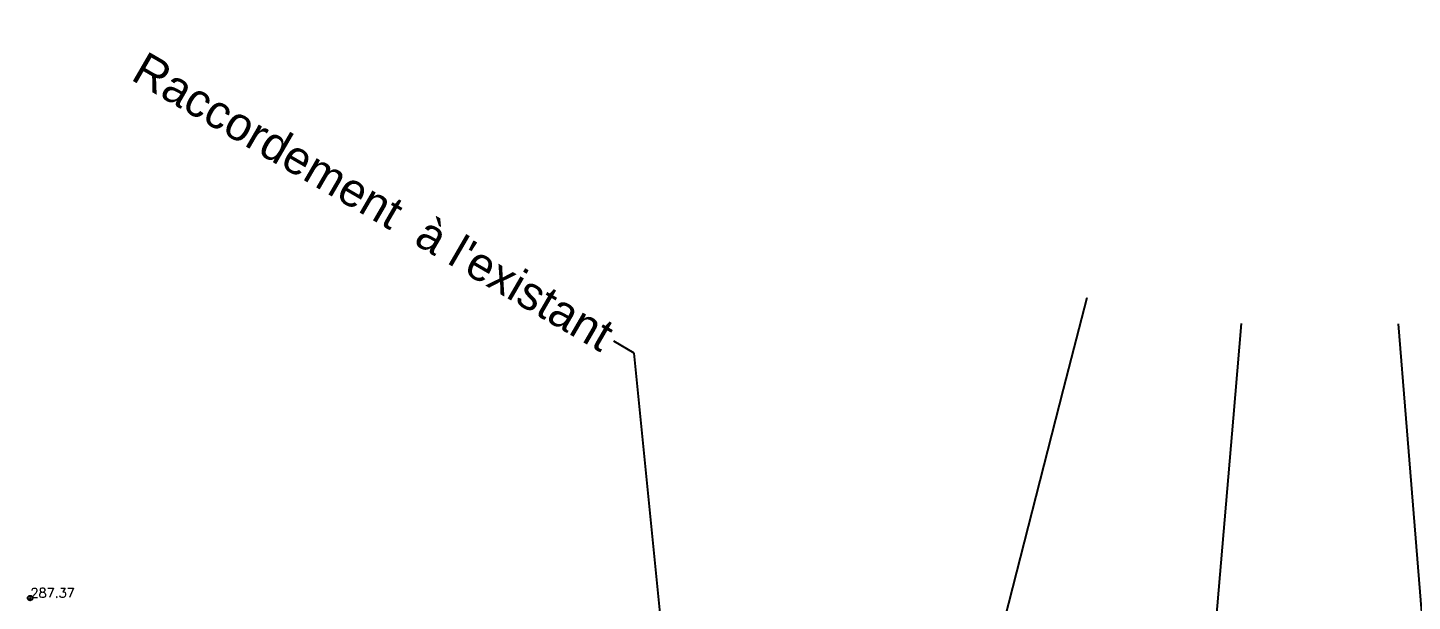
# Model space of a CAD drawing. Header units: millimetres. Extents: x 524954 to 526204, y 9523489 to 9524010.
# Drawn here: x 524979.5 to 525125.6, y 9523821.4 to 9523881.9 of the extents above; entities that cross this region are included whole.
import ezdxf
from ezdxf import colors
from ezdxf.entities.mleader import LeaderData, LeaderLine
from ezdxf.math import Vec2, Vec3

# ---------------------------------------------------------------- set-up
doc = ezdxf.new("R2010")
doc.units = ezdxf.units.MM
doc.header["$PDMODE"] = 32
doc.header["$PDSIZE"] = 0.5
for name, color, linetype in [('Route - Axe Route de la corniche 1 - Textes - Arcs', 5, 'Continuous'), ('TopoAlt', 3, 'Continuous'), ('TOPOJIS', 7, 'Continuous')]:
    doc.layers.add(name, color=color, linetype=linetype)
doc.styles.add('Simplex 1.0', font='Simplex.shx', dxfattribs={"width": 0.99, "height": 1})
doc.styles.get("Standard").update_dxf_attribs({"font": 'arial.ttf'})

# ---------------------------------------------------------------- blocks, each defined once
blk = doc.blocks.new('TCPOINT M')
at = {"color": 0}
blk.add_point((0, 0), dxfattribs=at)
at = {"layer": 'TopoAlt', "style": 'Simplex 1.0', "width": 0.99}
blk.add_attdef('ALT', (0.15, 0.15), '', height=1, dxfattribs=at)

msp = doc.modelspace()

# ---------------------------------------------------------------- linework, layer by layer
at = {"layer": 'Route - Axe Route de la corniche 1 - Textes - Arcs'}
for p, q in [((525088.802, 9523843.791), (525091.283, 9523853.479)), ((525106.741, 9523840.751), (525107.591, 9523850.715)), ((525124.936, 9523840.709), (525124.132, 9523850.677)), ((525071.438, 9523775.979), (525088.802, 9523843.791)), ((525100.792, 9523771.004), (525106.741, 9523840.751)), ((525130.566, 9523770.936), (525124.936, 9523840.709))]:
    msp.add_line(p, q, dxfattribs=at)

# ---------------------------------------------------------------- block references
at = {"layer": 'TOPOJIS'}
ref = msp.add_blockref('TCPOINT M', (524979.791, 9523821.765, 287.37), dxfattribs=at)
ref.add_attrib('ALT', '287.37', (524979.841, 9523821.815, 287.37), dxfattribs={"layer": 'TopoAlt', "height": 1, "style": 'Simplex 1.0', "width": 0.99})

# ---------------------------------------------------------------- leaders
ml = msp.add_multileader_mtext('Standard')
ml.set_content("Raccordement  à l'existant", color=256)
ml.set_leader_properties()
ml.build(insert=Vec2(0, 0))
ml.multileader.update_dxf_attribs({"has_text_frame": 1, "dogleg_length": 2.5, "arrow_head_size": 3.5})
ctx = ml.context
ctx.base_point, ctx.char_height, ctx.arrow_head_size, ctx.landing_gap_size, ctx.plane_origin, ctx.plane_x_axis, ctx.plane_y_axis = Vec3(524990.641, 9523878.284), 3.5, 3.5, 0.8, Vec3(525070.349, 9523692.869), Vec3(0.8649421, -0.5018716), Vec3(0.5018716, 0.8649421)
ctx.text_align_type = 1
notes = []
notes.append((ctx, [(0, (1, 1, 0), (525043.524, 9523847.599), (-0.8649421, 0.5018716), 2.5, [(1, [(525048.878, 9523793.981)], 0, [])])]))
ctx.mtext.insert, ctx.mtext.text_direction, ctx.mtext.rotation, ctx.mtext.alignment, ctx.mtext.flow_direction = Vec3(525016.894, 9523865.107), Vec3(0.8649421, -0.5018716), 5.7574241, 2, 5
ctx.mtext.has_bg_fill, ctx.mtext.bg_color, ctx.mtext.bg_scale_factor, ctx.mtext.bg_transparency, ctx.mtext.use_window_bg_color = 1, -1027028792, 1.5, 0, 1
for ctx, leaders in notes:
    for number, flags, end, landing, length, lines in leaders:
        leader = LeaderData()
        leader.index, (leader.has_last_leader_line, leader.has_dogleg_vector, leader.attachment_direction) = number, flags
        leader.last_leader_point, leader.dogleg_vector, leader.dogleg_length = Vec3(end), Vec3(landing), length
        for number, points, colour, breaks in lines:
            line = LeaderLine()
            line.index, line.vertices, line.color, line.breaks = number, Vec3.list(points), colors.encode_raw_color(colour), breaks
            leader.lines.append(line)
        ctx.leaders.append(leader)

doc.saveas('drawing.dxf')
